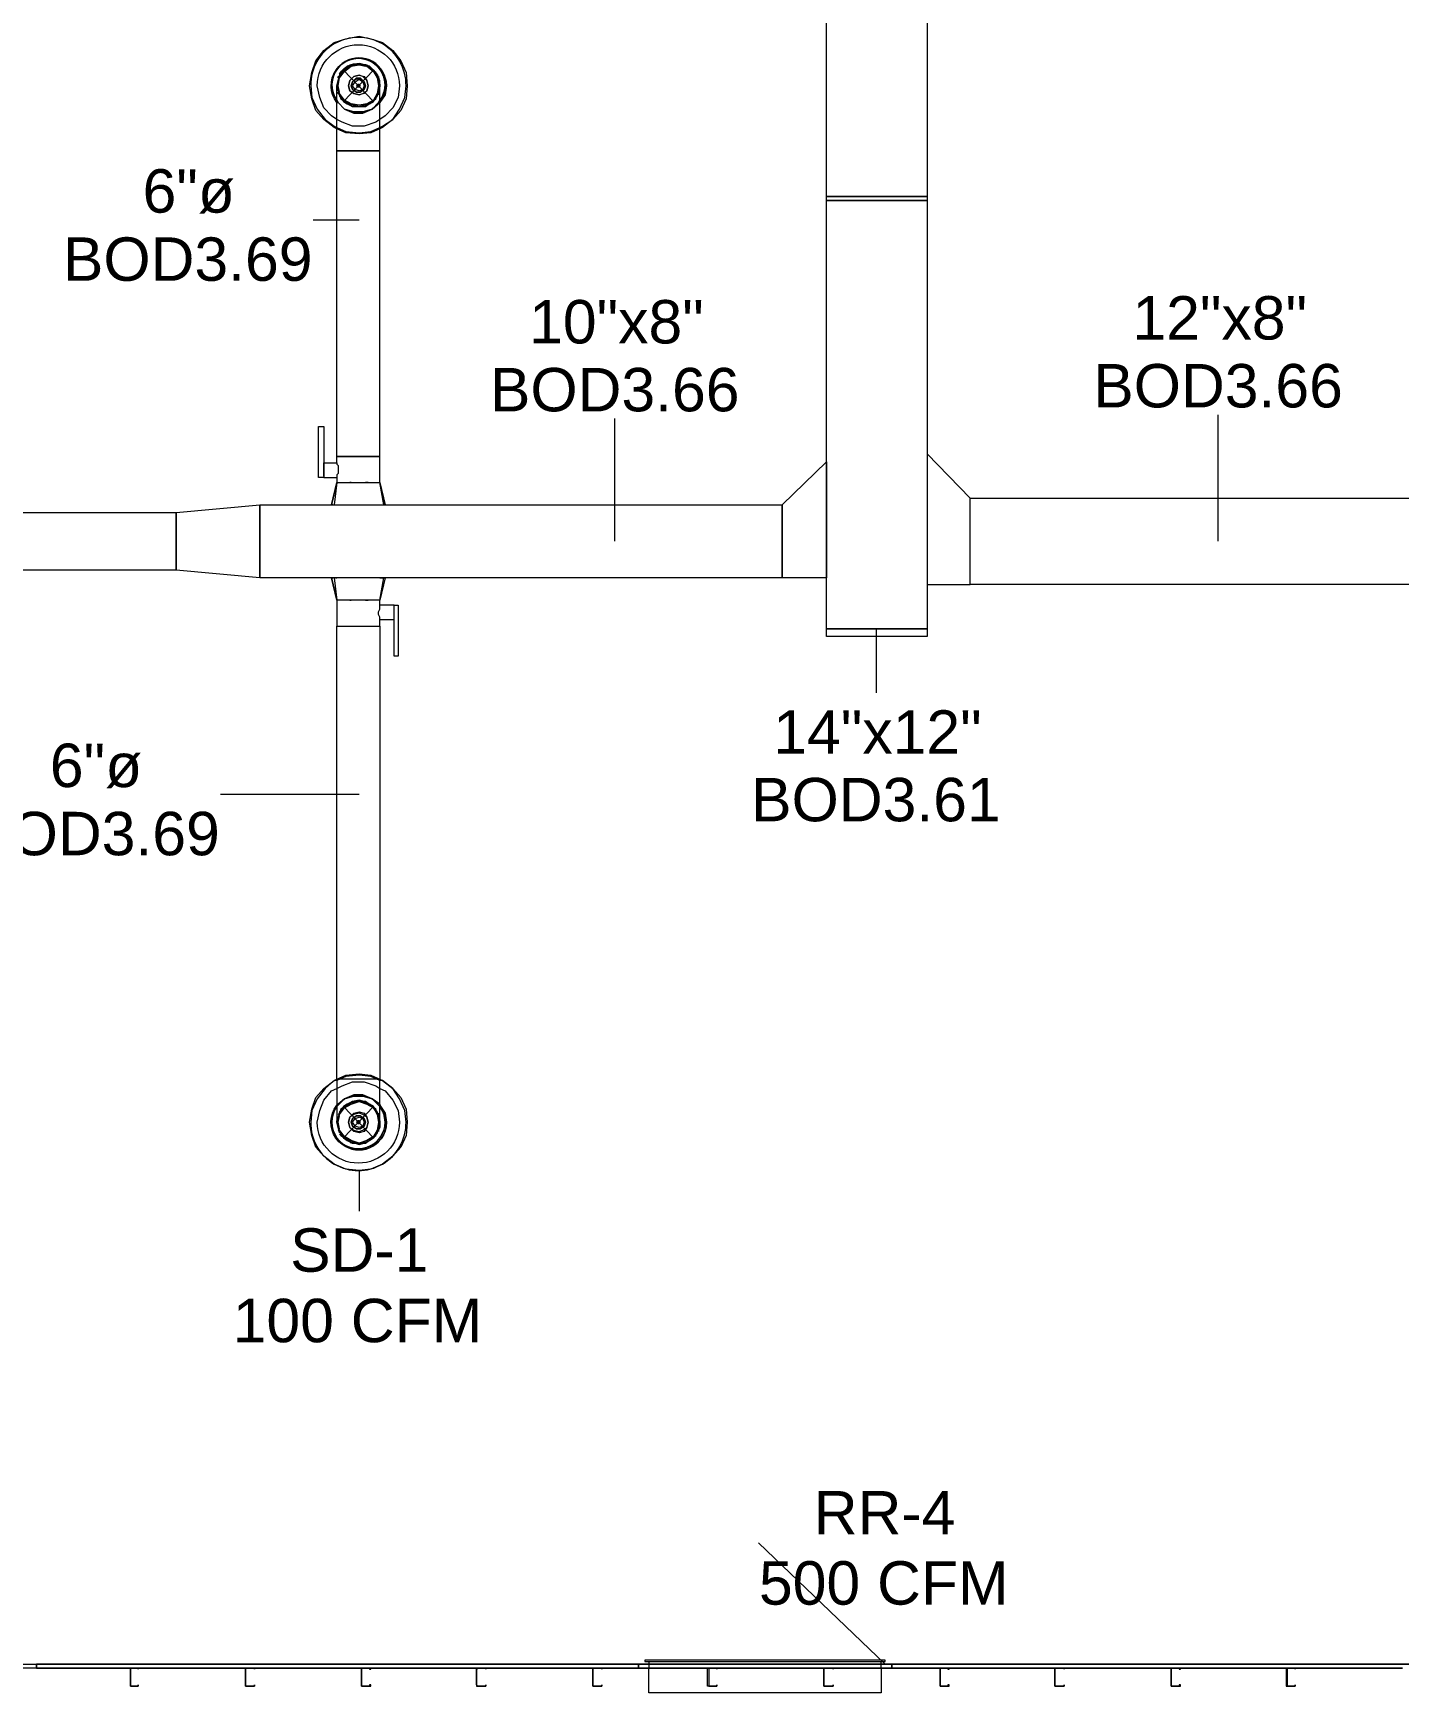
# Model space of a CAD drawing. Header units: metres. Extents: x 29 to 268, y -7 to 151.
# Drawn here: x 65.24 to 70.03, y 35.97 to 41.79 of the extents above; entities that cross this region are included whole.
import ezdxf

# ---------------------------------------------------------------- set-up
doc = ezdxf.new("R2010")
doc.units = ezdxf.units.M
doc.layers.add('HVAC - Ductos', color=5, linetype='Continuous', lineweight=50)
doc.layers.add('PDF2_Geometry', color=7, linetype='Continuous', true_color=0xaaaaaa)
doc.layers.add('PDF2_Text', color=7, linetype='Continuous')
doc.styles.add('PDF Helvetica', font='')
doc.styles.get('PDF Helvetica').set_extended_font_data('Helvetica')

msp = doc.modelspace()

# ---------------------------------------------------------------- linework, layer by layer
at = {"layer": 'HVAC - Ductos', "lineweight": 0}
for points in [[(68.376, 42.1305), (68.376, 41.2184), (68.023, 41.2184), (68.023, 42.1305)], [(66.3134, 41.6355), (66.3318, 41.6584), (66.3547, 41.6767), (66.3822, 41.6813), (66.4096, 41.6767), (66.4326, 41.6584), (66.4463, 41.6355), (66.4509, 41.608), (66.4463, 41.5805), (66.4326, 41.5576), (66.4096, 41.5438), (66.3822, 41.5392), (66.3547, 41.5438), (66.3318, 41.5576), (66.3134, 41.5805), (66.3088, 41.608)], [(66.4509, 41.5897), (66.4463, 41.5713), (66.4326, 41.5576), (66.4188, 41.5438), (66.4005, 41.5392), (66.3822, 41.5346), (66.3638, 41.5392), (66.3455, 41.5438), (66.3272, 41.5576), (66.318, 41.5713), (66.3088, 41.5897), (66.3088, 41.608), (66.3088, 41.6263), (66.318, 41.6447), (66.3272, 41.663), (66.3455, 41.6722), (66.3638, 41.6813), (66.3822, 41.6813), (66.4005, 41.6813), (66.4188, 41.6722), (66.4326, 41.663), (66.4463, 41.6447), (66.4509, 41.6263), (66.4555, 41.608)], [(66.3134, 41.6447), (66.3088, 41.6263), (66.3042, 41.608), (66.3042, 41.6034), (66.3042, 41.608), (66.3088, 41.6263)], [(66.3501, 41.6263), (66.3455, 41.608), (66.3501, 41.6263), (66.3638, 41.6401), (66.3822, 41.6447), (66.4005, 41.6401), (66.4096, 41.6263), (66.4142, 41.608), (66.4096, 41.6263), (66.3959, 41.6401), (66.3822, 41.6447), (66.3638, 41.6401)], [(66.4096, 41.5897), (66.4142, 41.608), (66.4096, 41.5897), (66.4005, 41.5805), (66.3822, 41.5759), (66.3638, 41.5805), (66.3501, 41.5897), (66.3455, 41.608), (66.3501, 41.5897), (66.3638, 41.5805), (66.3822, 41.5759), (66.3959, 41.5805)], [(66.3592, 41.6217), (66.3547, 41.608), (66.3592, 41.6217), (66.373, 41.6355), (66.3868, 41.6355), (66.4005, 41.6217), (66.4051, 41.608), (66.4005, 41.6217), (66.3868, 41.6309), (66.373, 41.6309)], [(66.4005, 41.5943), (66.4051, 41.608), (66.4005, 41.5943), (66.3868, 41.5851), (66.373, 41.5851), (66.3592, 41.5943), (66.3547, 41.608), (66.3592, 41.5943), (66.373, 41.5851), (66.3868, 41.5851)], [(66.3684, 41.6217), (66.3822, 41.6309), (66.3959, 41.6217), (66.4005, 41.608), (66.3959, 41.5943), (66.3822, 41.5897), (66.3684, 41.5943), (66.3592, 41.608)], [(66.3776, 41.6034), (66.3822, 41.6034), (66.3868, 41.608), (66.3822, 41.6034), (66.3776, 41.6034), (66.373, 41.608), (66.3776, 41.6126), (66.3822, 41.6126), (66.3868, 41.608), (66.3822, 41.6126), (66.3776, 41.6126), (66.3776, 41.608)], [(66.4555, 41.5484), (66.4738, 41.5759), (66.4784, 41.608), (66.4738, 41.5759)], [(66.3088, 41.5484), (66.3318, 41.5255), (66.3638, 41.5163), (66.3959, 41.5163), (66.428, 41.5255), (66.3959, 41.5117), (66.3638, 41.5117), (66.3318, 41.5255), (66.3088, 41.5484), (66.3042, 41.5484), (66.3088, 41.5484), (66.3042, 41.5576)], [(66.4509, 41.5484), (66.4555, 41.5576), (66.4509, 41.5484), (66.428, 41.5255), (66.3959, 41.5163), (66.3638, 41.5163), (66.3318, 41.5255), (66.3088, 41.5484), (66.3318, 41.5255), (66.3638, 41.5117), (66.3959, 41.5117), (66.428, 41.5255), (66.4555, 41.5484), (66.428, 41.5255)], [(68.376, 41.2184), (68.376, 41.2047), (68.023, 41.2047), (68.023, 41.2184)], [(68.023, 39.7013), (68.023, 41.2047), (68.376, 41.2047), (68.376, 39.7013)], [(66.2401, 40.4117), (66.2584, 40.4117), (66.2584, 40.233), (66.2401, 40.233)], [(67.8672, 40.1367), (68.023, 40.288), (68.023, 39.88), (67.8672, 39.88)], [(68.5272, 39.8571), (68.5272, 40.1596), (68.376, 40.3155), (68.376, 39.8571)], [(66.3547, 40.2147), (66.3501, 40.2147)], [(66.4142, 40.2147), (66.4096, 40.2147), (66.4051, 40.2147), (66.4096, 40.2147)], [(72.4002, 39.8571), (68.5272, 39.8571), (68.5272, 40.1596), (72.4002, 40.1596)], [(62.5047, 40.1093), (65.7404, 40.1093), (65.7404, 39.9075), (62.5047, 39.9075)], [(66.0338, 39.88), (65.7404, 39.9075), (65.7404, 40.1093), (66.0338, 40.1367)], [(66.0338, 40.1367), (67.8672, 40.1367), (67.8672, 39.88), (66.0338, 39.88)], [(66.2905, 39.88), (66.2859, 39.88)], [(66.3501, 39.8021), (66.3547, 39.8021)], [(66.4051, 39.8021), (66.4096, 39.8021), (66.4142, 39.8021), (66.4096, 39.8021)], [(66.5197, 39.605), (66.5059, 39.605), (66.5059, 39.7838), (66.5197, 39.7838)], [(66.4555, 39.7105), (66.4555, 38.1201), (66.4646, 38.1155), (66.5013, 38.0879), (66.5288, 38.0559), (66.5472, 38.0147), (66.5518, 37.9688), (66.5472, 37.9229), (66.5288, 37.8817), (66.5013, 37.8496), (66.4646, 37.8221), (66.4234, 37.8038), (66.3822, 37.7992), (66.3363, 37.8038), (66.295, 37.8221), (66.2584, 37.8496), (66.2309, 37.8817), (66.2172, 37.9229), (66.208, 37.9688), (66.2172, 38.0147), (66.2309, 38.0559), (66.2584, 38.0879), (66.295, 38.1155), (66.3042, 38.1201), (66.3042, 39.7105), (66.3088, 39.7105), (66.3134, 39.7105), (66.3272, 39.7105), (66.3409, 39.7105), (66.3592, 39.7105), (66.3822, 39.7105), (66.4005, 39.7105), (66.4188, 39.7105), (66.4326, 39.7105), (66.4463, 39.7105)], [(68.023, 39.7013), (68.376, 39.7013), (68.376, 39.6738), (68.023, 39.6738)], [(66.3088, 38.0329), (66.3318, 38.0513), (66.3638, 38.0651), (66.3959, 38.0651), (66.428, 38.0513), (66.4555, 38.0329), (66.4555, 38.0284), (66.4555, 38.0329), (66.428, 38.0513), (66.3959, 38.0651), (66.3638, 38.0651), (66.3318, 38.0513), (66.3088, 38.0329), (66.3042, 38.0284)], [(66.4509, 38.0284), (66.428, 38.0513), (66.3959, 38.0605), (66.3638, 38.0605), (66.3318, 38.0513), (66.3088, 38.0284), (66.3042, 38.0238), (66.3088, 38.0284), (66.3318, 38.0513), (66.3638, 38.0605), (66.3959, 38.0605), (66.428, 38.0513), (66.4509, 38.0284), (66.4555, 38.0238)], [(66.4509, 37.9505), (66.4463, 37.9321), (66.4326, 37.9184), (66.4188, 37.9047), (66.4005, 37.8955), (66.3822, 37.8955), (66.3638, 37.8955), (66.3455, 37.9047), (66.3272, 37.9184), (66.318, 37.9321), (66.3088, 37.9505), (66.3088, 37.9688), (66.3088, 37.9871), (66.318, 38.0055), (66.3272, 38.0192), (66.3455, 38.0329), (66.3638, 38.0421), (66.3822, 38.0421), (66.4005, 38.0421), (66.4188, 38.0329), (66.4326, 38.0192), (66.4463, 38.0055), (66.4509, 37.9871), (66.4555, 37.9688)], [(66.3501, 37.9871), (66.3455, 37.9688), (66.3501, 37.9871), (66.3638, 38.0009), (66.3822, 38.0055), (66.4005, 38.0009), (66.4096, 37.9871), (66.4142, 37.9688), (66.4096, 37.9871), (66.3959, 37.9963), (66.3822, 38.0009), (66.3638, 37.9963)], [(66.3592, 37.9825), (66.3547, 37.9688), (66.3592, 37.9825), (66.373, 37.9917), (66.3868, 37.9917), (66.4005, 37.9825), (66.4051, 37.9688), (66.4005, 37.9825), (66.3868, 37.9917), (66.373, 37.9917)], [(66.4784, 37.9688), (66.4738, 38.0009), (66.4555, 38.0284), (66.4738, 38.0009)], [(66.3134, 37.9275), (66.3272, 37.9138), (66.3409, 37.9047), (66.3592, 37.8955), (66.3684, 37.8955), (66.3822, 37.8909), (66.4005, 37.8955), (66.4188, 37.9047), (66.4326, 37.9138), (66.4463, 37.9321), (66.4555, 37.9505), (66.4555, 37.9688), (66.4555, 37.9734), (66.4555, 37.9688), (66.4555, 37.9505), (66.4463, 37.9321), (66.4326, 37.9138), (66.4188, 37.9047), (66.4005, 37.8955), (66.3822, 37.8909), (66.3684, 37.8955), (66.3592, 37.8955), (66.3409, 37.9047), (66.3272, 37.9138)], [(66.4096, 37.9505), (66.4142, 37.9688), (66.4096, 37.9505), (66.4005, 37.9367), (66.3822, 37.9321), (66.3638, 37.9367), (66.3501, 37.9505), (66.3455, 37.9688), (66.3501, 37.9505), (66.3638, 37.9413), (66.3822, 37.9367), (66.3959, 37.9413)], [(66.4005, 37.955), (66.4051, 37.9688), (66.4005, 37.955), (66.3868, 37.9459), (66.373, 37.9459), (66.3592, 37.955), (66.3547, 37.9688), (66.3592, 37.955), (66.373, 37.9459), (66.3868, 37.9459)], [(66.3684, 37.9825), (66.3822, 37.9871), (66.3959, 37.9825), (66.4005, 37.9688), (66.3959, 37.955), (66.3822, 37.9505), (66.3684, 37.955), (66.3592, 37.9688)], [(66.3776, 37.9642), (66.3822, 37.9642), (66.3868, 37.9688), (66.3822, 37.9642), (66.3776, 37.9642), (66.373, 37.9688), (66.3776, 37.9734), (66.3822, 37.9734), (66.3868, 37.9688), (66.3822, 37.9734), (66.3776, 37.9734), (66.3776, 37.9688)], [(67.5326, 36.0529), (67.4088, 36.0529)], [(67.7709, 36.0529), (67.6105, 36.0529)], [(68.0092, 36.0529), (67.8488, 36.0529)], [(68.211, 36.0529), (68.0872, 36.0529)]]:
    msp.add_lwpolyline(points, close=True, dxfattribs=at)
for points in [[(66.3042, 41.4567), (66.295, 41.4613), (66.2584, 41.4889), (66.2309, 41.5209), (66.2172, 41.5622), (66.208, 41.608), (66.2172, 41.6538), (66.2309, 41.6951), (66.2584, 41.7317), (66.295, 41.7593), (66.3363, 41.773), (66.3822, 41.7822), (66.4234, 41.773), (66.4646, 41.7593), (66.5013, 41.7317), (66.5288, 41.6951), (66.5472, 41.6538), (66.5518, 41.608), (66.5472, 41.5622), (66.5288, 41.5209), (66.5013, 41.4889), (66.4646, 41.4613), (66.4555, 41.4567)], [(66.3134, 41.6401), (66.3272, 41.663), (66.3501, 41.6767)], [(66.3501, 41.6767), (66.3501, 41.6813), (66.3547, 41.6813)], [(66.3547, 41.6767), (66.3822, 41.6813), (66.4051, 41.6767)], [(66.4051, 41.6813), (66.4096, 41.6813), (66.4142, 41.6767)], [(66.4096, 41.6767), (66.4326, 41.663), (66.4463, 41.6401)], [(66.2905, 40.1367), (66.2859, 40.1367), (66.3042, 40.2147), (66.3088, 40.2147), (66.3134, 40.2147), (66.3272, 40.2147), (66.3409, 40.2147), (66.3592, 40.2147), (66.3822, 40.2147), (66.4005, 40.2147), (66.4188, 40.2147), (66.4326, 40.2147), (66.4463, 40.2147), (66.4509, 40.2147), (66.4555, 40.2147), (66.4555, 40.3063), (66.4463, 40.3063), (66.4326, 40.3063), (66.4188, 40.3063), (66.4005, 40.3063), (66.3822, 40.3063), (66.3592, 40.3063), (66.3409, 40.3063), (66.3272, 40.3063), (66.3134, 40.3063), (66.3088, 40.3063), (66.3042, 40.3063), (66.3042, 41.3788), (66.3088, 41.3788), (66.3134, 41.3788), (66.3272, 41.3788), (66.3409, 41.3788), (66.3592, 41.3788), (66.3822, 41.3788), (66.4005, 41.3788), (66.4188, 41.3788), (66.4326, 41.3788), (66.4463, 41.3788), (66.4555, 41.3788), (66.4463, 41.3788), (66.4326, 41.3788), (66.4188, 41.3788), (66.4005, 41.3788), (66.3822, 41.3788), (66.3592, 41.3788), (66.3409, 41.3788), (66.3272, 41.3788), (66.3134, 41.3788), (66.3088, 41.3788), (66.3042, 41.3788), (66.3042, 41.4155), (66.3042, 41.4659), (66.3042, 41.5163), (66.3042, 41.553), (66.3042, 41.5851), (66.3042, 41.6034), (66.3042, 41.608)], [(66.3042, 41.6034), (66.3088, 41.5897), (66.3134, 41.5713), (66.3272, 41.553), (66.3409, 41.5438), (66.3592, 41.5346), (66.3822, 41.5346), (66.3547, 41.5392), (66.3501, 41.5392)], [(66.3088, 41.6355), (66.3088, 41.6401), (66.3134, 41.6401)], [(66.3134, 41.5851), (66.3088, 41.608), (66.3134, 41.6355)], [(66.3134, 41.6492), (66.3134, 41.6447)], [(66.4142, 41.5392), (66.4096, 41.5392), (66.4051, 41.5392), (66.3822, 41.5346), (66.4005, 41.5346), (66.4188, 41.5438), (66.4326, 41.553), (66.4463, 41.5713), (66.4555, 41.5897), (66.4555, 41.6034)], [(66.4463, 41.6447), (66.4463, 41.6447)], [(66.4509, 41.6401), (66.4509, 41.6355)], [(66.4509, 41.6355), (66.4555, 41.608), (66.4509, 41.5851), (66.4509, 41.5805), (66.4509, 41.5759)], [(66.3501, 41.5438), (66.3272, 41.5576), (66.3134, 41.5759), (66.3088, 41.5805), (66.3088, 41.5851)], [(66.4463, 41.5759), (66.4326, 41.5576), (66.4096, 41.5438)], [(66.4555, 41.5484), (66.4555, 41.5484)], [(66.4555, 41.5484), (66.4555, 41.5484)], [(66.4555, 41.4889), (66.4418, 41.4797), (66.4005, 41.4659), (66.3592, 41.4659), (66.3226, 41.4797), (66.3042, 41.4889)], [(66.3501, 41.5392), (66.3501, 41.5392)], [(66.3042, 41.4613), (66.3363, 41.4476), (66.3822, 41.443), (66.4234, 41.4476), (66.4555, 41.4613)], [(66.4555, 41.4567), (66.4234, 41.443), (66.3822, 41.4384), (66.3363, 41.443), (66.3042, 41.4567)], [(66.3822, 41.1359), (66.2218, 41.1359)], [(67.2805, 40.0084), (67.2805, 40.4392)], [(69.398, 40.0084), (69.398, 40.453)], [(66.3042, 40.2834), (66.3042, 40.2788), (66.3088, 40.2742), (66.3088, 40.2651), (66.3088, 40.2559), (66.3088, 40.2467), (66.3042, 40.2421), (66.3042, 40.2375), (66.3042, 40.233)], [(66.2584, 40.233), (66.3042, 40.233), (66.3042, 40.2147), (66.295, 40.1367)], [(66.3042, 40.2147), (66.2859, 40.1367), (66.2905, 40.1367), (66.295, 40.1367), (66.3042, 40.1367)], [(66.3088, 40.2147), (66.3088, 40.2147)], [(66.3088, 40.2147), (66.3088, 40.2147)], [(66.4738, 40.1367), (66.4555, 40.2147), (66.4738, 40.1367)], [(66.4692, 40.1367), (66.4555, 40.2147)], [(66.3088, 40.1367), (66.3272, 40.1367), (66.3318, 40.1367), (66.3363, 40.1367), (66.3455, 40.1367), (66.3592, 40.1367), (66.3638, 40.1367)], [(66.3684, 40.1367), (66.3913, 40.1367), (66.3959, 40.1367), (66.4005, 40.1367), (66.4142, 40.1367), (66.4234, 40.1367), (66.428, 40.1367), (66.4372, 40.1367), (66.4509, 40.1367)], [(66.4555, 40.1367), (66.4646, 40.1367), (66.4692, 40.1367), (66.4738, 40.1367)], [(66.46, 40.1367), (66.46, 40.1367)], [(66.4738, 40.1367), (66.4738, 40.1367)], [(66.2859, 39.88), (66.3042, 39.8021), (66.2859, 39.88)], [(66.2996, 39.88), (66.3042, 39.88), (66.295, 39.88), (66.3042, 39.8021)], [(66.4555, 39.88), (66.4646, 39.88), (66.4692, 39.88), (66.4738, 39.88), (66.4555, 39.8021), (66.4509, 39.8021), (66.4463, 39.8021), (66.4326, 39.8021), (66.4188, 39.8021), (66.4005, 39.8021), (66.3822, 39.8021), (66.3592, 39.8021), (66.3409, 39.8021), (66.3272, 39.8021), (66.3134, 39.8021), (66.3088, 39.8021), (66.3042, 39.8021), (66.3042, 39.7105), (66.3088, 39.7105), (66.3134, 39.7105), (66.3272, 39.7105), (66.3409, 39.7105), (66.3592, 39.7105), (66.3822, 39.7105), (66.4005, 39.7105), (66.4188, 39.7105), (66.4326, 39.7105), (66.4463, 39.7105), (66.4555, 39.7105), (66.4555, 39.7334), (66.5059, 39.7334), (66.5059, 39.738), (66.5059, 39.7425), (66.5059, 39.7517), (66.5059, 39.7563), (66.5059, 39.7655), (66.5059, 39.7701), (66.5059, 39.7746), (66.5059, 39.7792)], [(66.3638, 39.88), (66.3592, 39.88), (66.3455, 39.88), (66.3363, 39.88), (66.3318, 39.88), (66.3272, 39.88), (66.3088, 39.88)], [(66.4509, 39.88), (66.4372, 39.88), (66.428, 39.88), (66.4234, 39.88), (66.4142, 39.88), (66.4005, 39.88), (66.3959, 39.88), (66.3913, 39.88), (66.3684, 39.88)], [(66.5059, 39.7838), (66.4555, 39.7838), (66.4555, 39.8021), (66.4692, 39.88)], [(66.4738, 39.88), (66.4555, 39.8021)], [(66.4738, 39.88), (66.4738, 39.88)], [(66.3088, 39.8021), (66.3088, 39.8021)], [(66.3088, 39.8021), (66.3088, 39.8021)], [(66.4555, 39.7334), (66.4555, 39.738), (66.4555, 39.7425), (66.4509, 39.7517), (66.4509, 39.7609), (66.4555, 39.7701), (66.4555, 39.7746), (66.4555, 39.7792), (66.4555, 39.7838)], [(68.1972, 39.7013), (68.1972, 39.4767)], [(66.3822, 39.1193), (65.8963, 39.1193)], [(66.3042, 38.1201), (66.3363, 38.1338), (66.3822, 38.1384), (66.4234, 38.1338), (66.4555, 38.1201)], [(66.4555, 38.1155), (66.4234, 38.1292), (66.3822, 38.1338), (66.3363, 38.1292), (66.3042, 38.1155)], [(66.4555, 38.1201), (66.4463, 38.1201), (66.4326, 38.1201), (66.4188, 38.1201), (66.4005, 38.1201), (66.3822, 38.1201), (66.3592, 38.1201), (66.3409, 38.1201), (66.3272, 38.1201), (66.3134, 38.1201), (66.3088, 38.1201), (66.3042, 38.1201), (66.3042, 38.0788), (66.3042, 38.0375), (66.3042, 38.0055), (66.3042, 37.9825), (66.3042, 37.9688), (66.3042, 37.9734), (66.3042, 37.9688), (66.3088, 37.9505), (66.3134, 37.9321), (66.3088, 37.9505), (66.3042, 37.9688)], [(66.4555, 37.9688), (66.4555, 37.9734), (66.4555, 37.9917), (66.4555, 38.0238), (66.4555, 38.0605), (66.4555, 38.1017), (66.4555, 38.1201), (66.4463, 38.1201), (66.4326, 38.1201), (66.4188, 38.1201), (66.4005, 38.1201), (66.3822, 38.1201), (66.3592, 38.1201), (66.3409, 38.1201), (66.3272, 38.1201), (66.3134, 38.1201), (66.3088, 38.1201), (66.3042, 38.1201)], [(66.3042, 38.0879), (66.3226, 38.0971), (66.3592, 38.1109), (66.4005, 38.1109), (66.4418, 38.0971), (66.4555, 38.0879)], [(66.4555, 37.9734), (66.4555, 37.9871), (66.4463, 38.0055), (66.4326, 38.0238), (66.4188, 38.0329), (66.4005, 38.0421), (66.3822, 38.0467), (66.3592, 38.0421), (66.3409, 38.0329), (66.3272, 38.0238), (66.3134, 38.0055), (66.3088, 37.9871), (66.3042, 37.9734)], [(66.3134, 37.9459), (66.3088, 37.9688), (66.3134, 37.9963), (66.3318, 38.0192), (66.3547, 38.0329), (66.3822, 38.0421), (66.4096, 38.0329), (66.4326, 38.0192), (66.4096, 38.0329)], [(66.3088, 37.9963), (66.3134, 38.0009), (66.3272, 38.0192), (66.3501, 38.0329)], [(66.4463, 38.0009), (66.4326, 38.0192), (66.4463, 37.9963), (66.4509, 37.9688), (66.4463, 37.9413), (66.4326, 37.9184), (66.4096, 37.9047), (66.3822, 37.8955), (66.3547, 37.9047), (66.3318, 37.9184), (66.3134, 37.9413), (66.3088, 37.9688), (66.3134, 37.9917)], [(66.3088, 37.9963), (66.3088, 37.9963)], [(66.3501, 38.0375), (66.3547, 38.0375), (66.3822, 38.0421), (66.4051, 38.0375), (66.4096, 38.0375), (66.4142, 38.0375)], [(66.3501, 38.0375), (66.3501, 38.0375)], [(66.4509, 38.0009), (66.4509, 37.9963)], [(66.4509, 37.9963), (66.4509, 37.9963)], [(66.4509, 37.9917), (66.4555, 37.9688), (66.4509, 37.9459)], [(66.3042, 37.9688), (66.3042, 37.9688)], [(66.3134, 37.9367), (66.3088, 37.9413)], [(66.3501, 37.9047), (66.3272, 37.9184), (66.3134, 37.9367)], [(66.3134, 37.9321), (66.3134, 37.9321)], [(66.4463, 37.9367), (66.4326, 37.9184), (66.4096, 37.9047)], [(66.4509, 37.9413), (66.4509, 37.9367)], [(66.3547, 37.8955), (66.3501, 37.9001)], [(66.4051, 37.9001), (66.3822, 37.8955), (66.3547, 37.9001)], [(66.3684, 37.8955), (66.3684, 37.8955)], [(66.3684, 37.8955), (66.3684, 37.8955)], [(66.4142, 37.9001), (66.4096, 37.9001), (66.4051, 37.8955)], [(66.3822, 37.7992), (66.3822, 37.6571)], [(68.2292, 36.0667), (67.7846, 36.4929)], [(67.3905, 36.0759), (67.3996, 36.0759), (67.3996, 36.0529), (68.2155, 36.0529), (68.2155, 35.9659), (67.3996, 35.9659), (67.3996, 36.0529), (68.2155, 36.0529), (68.2155, 36.0759), (68.2292, 36.0759), (68.2292, 36.0805), (67.3859, 36.0805), (67.3859, 36.0759), (68.2292, 36.0759)], [(68.2064, 36.0805), (67.4088, 36.0805)], [(68.211, 36.0529), (68.211, 36.0529)]]:
    msp.add_lwpolyline(points, dxfattribs=at)
for points in [[(66.4555, 41.4613), (66.4646, 41.4659), (66.5013, 41.4889), (66.5243, 41.5255), (66.5426, 41.5667), (66.5472, 41.608, 1.013803), (66.2126, 41.608), (66.2172, 41.5667), (66.2355, 41.5255), (66.263, 41.4889), (66.295, 41.4659), (66.3042, 41.4613)], [(66.3042, 41.4889), (66.2859, 41.5026), (66.2584, 41.53), (66.2447, 41.5667), (66.2355, 41.608, -0.994592), (66.5243, 41.608), (66.5197, 41.5667), (66.5013, 41.53), (66.4738, 41.5026), (66.4555, 41.4889)], [(66.2584, 40.2375), (66.2584, 40.2421), (66.2584, 40.2467), (66.2584, 40.2513), (66.2584, 40.2605), (66.2584, 40.2651), (66.2584, 40.2742), (66.2584, 40.2788), (66.2584, 40.2834), (66.3042, 40.2834), (66.3042, 40.3063), (66.3088, 40.3063), (66.3134, 40.3063), (66.3272, 40.3063), (66.3409, 40.3063), (66.3592, 40.3063), (66.3822, 40.3063), (66.4005, 40.3063), (66.4188, 40.3063), (66.4326, 40.3063), (66.4463, 40.3063), (66.4555, 40.3063), (66.4555, 41.3788), (66.4555, 41.4338), (66.4555, 41.4843), (66.4555, 41.53), (66.4555, 41.5667), (66.4555, 41.5897), (66.4555, 41.608), (66.4555, 41.6034), (66.4555, 41.608), (66.4555, 41.6263), (66.4463, 41.6447), (66.4326, 41.663), (66.4188, 41.6767), (66.4005, 41.6813), (66.3822, 41.6859), (66.3592, 41.6813), (66.3409, 41.6767), (66.3272, 41.663), (66.3134, 41.6492, -0.765011), (66.4555, 41.608)], [(66.3042, 38.1155), (66.295, 38.1155), (66.263, 38.0879), (66.2355, 38.0513), (66.2172, 38.0101), (66.2126, 37.9688, 1.013803), (66.5472, 37.9688), (66.5426, 38.0101), (66.5243, 38.0513), (66.5013, 38.0879), (66.4646, 38.1155), (66.4555, 38.1155)], [(66.4555, 38.0879), (66.4738, 38.0788), (66.5013, 38.0467), (66.5197, 38.0101), (66.5243, 37.9688, -0.99419), (66.2355, 37.9688), (66.2447, 38.0101), (66.2584, 38.0467), (66.2859, 38.0788), (66.3042, 38.0879)]]:
    msp.add_lwpolyline(points, format="xyb", dxfattribs=at)
for points in [[(66.4555, 41.5576), (66.4692, 41.5759), (66.4738, 41.608, 1.387971), (66.3042, 41.5576), (66.2905, 41.5759), (66.2859, 41.608), (66.2905, 41.5759), (66.3042, 41.5484, -1.386734), (66.4784, 41.608, 1.018363), (66.2859, 41.608, -1.387951)], [(66.2859, 37.9688, 1.010283), (66.4784, 37.9688, -1.404447), (66.3042, 38.0284), (66.2905, 38.0009), (66.2859, 37.9688), (66.2905, 38.0009), (66.3042, 38.0238, 1.368451), (66.4738, 37.9688), (66.4692, 38.0009), (66.4555, 38.0238, -1.368444)]]:
    msp.add_lwpolyline(points, format="xyb", close=True, dxfattribs=at)
at = {"layer": 'PDF2_Geometry', "color": 8, "lineweight": 0, "true_color": 0x808080}
for points in [[(66.4418, 41.6538), (66.4051, 41.6813), (66.3592, 41.6813), (66.318, 41.6538), (66.3042, 41.608), (66.318, 41.5622), (66.3592, 41.5346), (66.4051, 41.5346), (66.4418, 41.5622), (66.4555, 41.608)], [(66.4418, 38.0147), (66.4051, 38.0421), (66.3592, 38.0421), (66.318, 38.0147), (66.3042, 37.9688), (66.318, 37.9229), (66.3592, 37.8955), (66.4051, 37.8955), (66.4418, 37.9229), (66.4555, 37.9688)]]:
    msp.add_lwpolyline(points, close=True, dxfattribs=at)
for points in [[(66.3272, 41.663), (66.4326, 41.553)], [(66.4326, 41.663), (66.3272, 41.553)], [(66.3272, 38.0238), (66.4326, 37.9138)], [(66.4326, 38.0238), (66.3272, 37.9138)]]:
    msp.add_lwpolyline(points, dxfattribs=at)
at = {"layer": 'PDF2_Geometry', "lineweight": 0}
for points in [[(53.2279, 36.0667), (55.4875, 36.0667), (56.3263, 36.0667), (61.3129, 36.0667), (61.7942, 36.0667), (61.8675, 36.0667), (62.7063, 36.0667), (64.3609, 36.0667), (65.2501, 36.0667), (65.2501, 36.0529), (64.3609, 36.0529), (64.3609, 36.0667), (65.2501, 36.0667), (67.363, 36.0667), (68.2522, 36.0667), (70.3651, 36.0667)], [(70.3651, 36.0667), (68.2522, 36.0667), (67.363, 36.0667), (65.2501, 36.0667), (65.2501, 36.0529), (64.3609, 36.0529)], [(67.638, 36.0529), (67.638, 36.0483), (67.638, 36.0529), (67.6105, 36.0529)], [(67.638, 36.0483), (67.638, 36.0483)], [(68.0459, 36.0529), (68.0459, 36.0483), (68.0459, 36.0529), (68.0138, 36.0529)], [(68.0459, 36.0483), (68.0459, 36.0483)], [(67.638, 35.9933), (67.638, 35.9933)], [(68.0459, 35.9933), (68.0459, 35.9933)]]:
    msp.add_lwpolyline(points, dxfattribs=at)
for points in [[(67.363, 36.0667), (67.363, 36.0529), (67.2346, 36.0529), (67.363, 36.0529), (67.363, 36.0667), (65.2501, 36.0667), (65.2501, 36.0529), (65.5801, 36.0529), (65.2501, 36.0529), (65.2501, 36.0667)], [(67.363, 36.0529), (67.363, 36.0667)], [(67.363, 36.0529), (68.2522, 36.0529), (68.2522, 36.0667), (68.2522, 36.0529)], [(70.3651, 36.0667), (70.3651, 36.0529), (70.0764, 36.0529), (70.3651, 36.0529), (70.3651, 36.0667), (68.2522, 36.0667), (68.2522, 36.0529), (68.4218, 36.0529), (68.2522, 36.0529), (68.2522, 36.0667)], [(65.6076, 36.0529), (65.5801, 36.0529), (65.5801, 36.0483), (65.5801, 35.9933), (65.5801, 35.9888), (65.6076, 35.9888), (65.6076, 35.9933), (65.6076, 35.9888), (65.5801, 35.9888), (65.5801, 35.9933), (65.5801, 36.0483), (65.5801, 36.0529), (65.6076, 36.0529), (65.6076, 36.0483)], [(65.988, 36.0529), (65.6076, 36.0529)], [(66.0155, 36.0529), (65.988, 36.0529), (65.9834, 36.0529), (65.9834, 36.0483), (65.9834, 35.9933), (65.9834, 35.9888), (65.988, 35.9888), (66.0155, 35.9888), (66.0155, 35.9933), (66.0155, 35.9888), (65.988, 35.9888), (65.9834, 35.9888), (65.9834, 35.9933), (65.9834, 36.0483), (65.9834, 36.0529), (65.988, 36.0529), (66.0155, 36.0529), (66.0155, 36.0483)], [(66.3913, 36.0529), (66.0155, 36.0529)], [(66.4234, 36.0529), (66.3913, 36.0529), (66.3913, 36.0483), (66.3913, 35.9933), (66.3913, 35.9888), (66.4234, 35.9888), (66.4234, 35.9933), (66.4188, 35.9933), (66.4188, 35.9888), (66.3913, 35.9888), (66.3913, 35.9933), (66.3913, 36.0483), (66.3913, 36.0529), (66.4188, 36.0529), (66.4188, 36.0483), (66.4234, 36.0483)], [(66.7993, 36.0529), (66.4188, 36.0529)], [(66.8268, 36.0529), (66.7993, 36.0529), (66.7947, 36.0529), (66.7947, 36.0483), (66.7947, 35.9933), (66.7947, 35.9888), (66.7993, 35.9888), (66.8268, 35.9888), (66.8268, 35.9933), (66.8268, 35.9888), (66.7993, 35.9888), (66.7947, 35.9933), (66.7947, 36.0483), (66.7993, 36.0529), (66.8268, 36.0529), (66.8268, 36.0483)], [(67.2026, 36.0529), (66.8268, 36.0529)], [(67.2346, 36.0529), (67.2026, 36.0529), (67.2026, 36.0483), (67.2026, 35.9933), (67.2026, 35.9888), (67.2346, 35.9888), (67.2346, 35.9933), (67.2346, 35.9888), (67.2026, 35.9888), (67.2026, 35.9933), (67.2026, 36.0483), (67.2026, 36.0529), (67.2346, 36.0529), (67.2346, 36.0483)], [(67.6105, 36.0483), (67.6105, 35.9933), (67.6105, 35.9888), (67.638, 35.9888), (67.638, 35.9933), (67.638, 35.9888), (67.6105, 35.9888), (67.6059, 35.9888), (67.6059, 35.9933), (67.6059, 36.0483), (67.6059, 36.0529), (67.6105, 36.0529)], [(68.0138, 36.0483), (68.0138, 35.9933), (68.0138, 35.9888), (68.0459, 35.9888), (68.0459, 35.9933), (68.0459, 35.9888), (68.0138, 35.9888), (68.0138, 35.9933), (68.0138, 36.0483), (68.0138, 36.0529)], [(68.4538, 36.0529), (68.4218, 36.0529), (68.4218, 36.0483), (68.4218, 35.9933), (68.4218, 35.9888), (68.4538, 35.9888), (68.4538, 35.9933), (68.4493, 35.9933), (68.4493, 35.9888), (68.4218, 35.9888), (68.4218, 35.9933), (68.4218, 36.0483), (68.4218, 36.0529), (68.4493, 36.0529), (68.4493, 36.0483), (68.4538, 36.0483)], [(68.8297, 36.0529), (68.4493, 36.0529)], [(68.8572, 36.0529), (68.8297, 36.0529), (68.8251, 36.0529), (68.8251, 36.0483), (68.8251, 35.9933), (68.8251, 35.9888), (68.8297, 35.9888), (68.8572, 35.9888), (68.8572, 35.9933), (68.8572, 35.9888), (68.8297, 35.9888), (68.8251, 35.9888), (68.8251, 35.9933), (68.8251, 36.0483), (68.8251, 36.0529), (68.8297, 36.0529), (68.8572, 36.0529), (68.8572, 36.0483)], [(69.233, 36.0529), (68.8572, 36.0529)], [(69.2651, 36.0529), (69.233, 36.0529), (69.233, 36.0483), (69.233, 35.9933), (69.233, 35.9888), (69.2651, 35.9888), (69.2651, 35.9933), (69.2605, 35.9933), (69.2605, 35.9888), (69.233, 35.9888), (69.233, 35.9933), (69.233, 36.0483), (69.233, 36.0529), (69.2605, 36.0529), (69.2605, 36.0483), (69.2651, 36.0483)], [(69.641, 36.0529), (69.2651, 36.0529)], [(69.6684, 36.0529), (69.641, 36.0529), (69.6364, 36.0529), (69.6364, 36.0483), (69.6364, 35.9933), (69.6364, 35.9888), (69.641, 35.9888), (69.6684, 35.9888), (69.6684, 35.9933), (69.6684, 35.9888), (69.641, 35.9888), (69.641, 35.9933), (69.641, 36.0483), (69.641, 36.0529), (69.6684, 36.0529), (69.6684, 36.0483)], [(70.0443, 36.0529), (69.6684, 36.0529)]]:
    msp.add_lwpolyline(points, close=True, dxfattribs=at)
at = {"layer": 'PDF2_Geometry', "color": 254, "lineweight": 0, "true_color": 0xd2d2d2}
for points in [[(65.9926, 35.9888), (65.9926, 35.9888)], [(69.6364, 35.9933), (69.641, 35.9933)]]:
    msp.add_lwpolyline(points, dxfattribs=at)

# ---------------------------------------------------------------- texts
at = {"layer": 'PDF2_Text', "lineweight": 0, "char_height": 0.15247, "attachment_point": 4, "style": 'PDF Helvetica'}
for s, insert in [('6"ø', (65.6226, 41.2365)), ('BOD3.69', (65.343, 40.9981)), ('10"x8"', (66.9793, 40.7782)), ('12"x8"', (69.0969, 40.7919)), ('BOD3.66', (66.8418, 40.5398)), ('BOD3.66', (68.9594, 40.5536)), ('14"x12"', (67.8364, 39.3389)), ('6"ø', (65.2971, 39.2198)), ('BOD3.61', (67.7585, 39.1006)), ('BOD3.69', (65.0175, 38.9814)), ('SD-1', (66.1405, 37.5193)), ('100 CFM', (65.9388, 37.2718)), ('RR-4', (67.9785, 36.598)), ('500 CFM', (67.786, 36.3505))]:
    msp.add_mtext(s, dxfattribs=dict(at, insert=insert))

doc.saveas('drawing.dxf')
